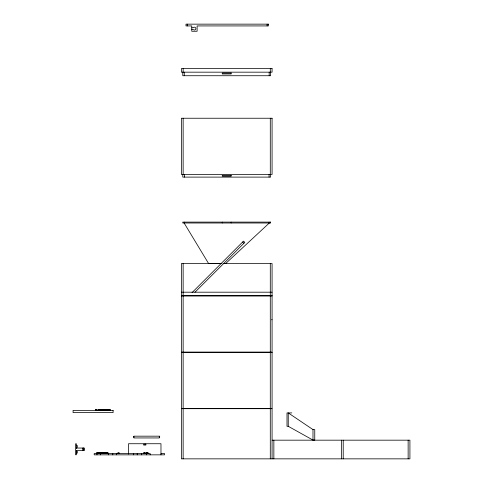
<?xml version="1.0" encoding="UTF-8"?>
<svg xmlns="http://www.w3.org/2000/svg" width="483" height="483" viewBox="0 0 483 483"><rect width="100%" height="100%" fill="white"/><g stroke="black" fill="none" stroke-linecap="round" stroke-linejoin="round"><path stroke-width="0.72" d="M159.305 437.417L159.752 436.704L159.305 436.704M192.035 292.632L243.535 241.126L244.796 242.388L194.927 292.257M269.315 223.001L225.555 263.64L223.351 263.64M191.769 27.839L193.429 27.591A1.425 1.425 0 0 1 195.44 27.591A1.425 1.425 0 0 1 195.44 29.602A1.425 1.425 0 0 1 193.429 29.602L191.769 29.354M221.462 263.555L181.36 263.555L181.36 352.131L272.074 352.131L272.074 263.555L222.959 263.555M221.148 263.64L208.656 263.64L184.114 223.001M181.36 292.191L272.074 292.191M181.36 295.747L272.074 295.747M181.36 295.922L272.074 295.922M271.555 319.758L272.074 319.758M104.726 409.934L106.049 409.934L106.049 410.381M106.363 409.934L106.351 410.381L106.32 409.934L108.717 409.934L108.717 410.381M291.81 412.917L287.005 412.917L287.005 426.302L288.248 426.302L312.984 440.085L314.759 440.085L314.759 429.592L312.984 429.592L288.248 412.917L288.248 426.302M133.918 436.704L133.471 436.704L133.918 437.417M272.074 440.176L409.922 440.176L409.922 458.85L181.36 458.85L181.36 408.69L272.074 408.69L272.074 458.85M76.417 445.507L77.304 445.507L77.304 447.288L76.417 447.288M76.417 448.049L84.338 448.043L84.338 450.536L76.417 450.542M76.417 451.291L77.31 451.291L77.31 453.066L76.423 453.072M100.542 453.072L106.266 453.072L106.272 453.513M106.411 453.513L106.411 453.072L108.15 453.072L108.15 453.513M160.972 453.513L164.534 453.513L164.534 454.847L94.209 454.847L94.209 453.513L150.147 453.513L150.147 454.847M242.635 242.031L243.891 243.287M83.758 448.043L83.758 450.536M83.311 448.043L83.317 450.536M82.738 448.043L82.738 450.536M76.417 448.622L76.411 443.817L75.523 443.823L75.535 454.763L76.423 454.757L76.417 450.452M408.141 440.176L408.141 458.85M343.22 440.176L343.22 458.85M341.445 440.176L341.445 458.85M312.984 429.592L312.984 440.085M273.855 440.176L273.855 458.85M270.649 72.172L270.649 75.728L182.785 75.728L182.785 72.172M270.649 174.441L270.649 177.11L182.785 177.11L182.785 174.441M270.293 68.61L270.293 72.172M270.293 118.238L270.293 174.441M270.293 263.555L270.293 352.131M270.293 352.306L270.293 408.515M270.293 408.69L270.293 458.85M269.182 72.172L269.182 75.728M269.073 174.441L269.073 177.11M269.073 222.108L269.073 223.001M267.111 24.15L267.111 25.931M231.158 222.108L231.158 223.001M222.265 222.108L222.265 223.001M187.265 24.15L187.265 25.931M184.361 174.441L184.361 177.11M184.349 222.108L184.349 223.001M184.252 72.172L184.252 75.728M183.142 68.61L183.142 72.172M183.142 118.238L183.142 174.441M183.142 263.555L183.142 295.747M183.142 295.922L183.142 352.131M183.142 352.306L183.142 408.515M183.142 408.69L183.142 458.85M160.972 454.847L160.972 443.732L128.514 443.732L128.514 454.105M148.184 453.513L148.19 453.072L145.999 453.072L145.999 453.513M148.16 453.072L148.112 453.513M147.985 453.072L148.082 453.513M147.943 453.072L147.895 453.513M147.81 453.072L147.804 453.513M147.695 453.072L147.732 453.513M147.593 453.072L147.677 453.513M147.575 453.072L147.502 453.513M147.448 453.072L147.424 453.513M147.375 453.072L147.339 453.513M147.243 453.072L147.243 453.513M147.08 453.072L147.098 453.513M146.977 453.072L146.989 453.513M146.947 453.072L146.886 453.513L146.826 453.072M146.711 453.072L146.705 453.513M146.609 453.072L146.591 454.847M146.548 453.072L146.5 453.513M146.452 453.072L146.446 453.513M145.353 453.513L145.353 453.072L143.644 453.072L143.644 453.513M145.22 453.072L145.22 453.513M145.142 453.072L145.093 453.513M145.057 453.072L144.966 453.513M144.93 453.072L144.93 453.513M144.791 453.513L144.767 453.072L144.743 453.513M144.562 453.072L144.628 453.513M144.508 453.072L144.532 453.513M144.435 453.072L144.387 453.513M144.326 453.072L144.284 453.513M144.169 453.513L144.182 453.072L144.079 453.513M143.97 453.072L143.97 453.513M143.898 453.072L143.934 453.513M143.849 453.072L143.795 453.513L143.662 453.072M141.676 453.513L141.676 454.847M137.232 453.513L137.232 454.847M133.67 453.513L133.67 454.847M119.265 453.513L119.265 453.072L117.574 453.072L117.574 453.513M119.066 453.072L119.053 453.513M118.981 453.072L118.981 453.513M118.842 453.072L118.842 453.513M118.589 453.072L118.589 453.513M118.389 453.072L118.389 453.513M117.858 453.072L117.846 453.513M116.331 453.513L116.331 454.847M112.774 453.513L112.774 454.847M110.19 409.934L110.239 410.381L110.257 409.934L108.82 409.934L108.832 410.381L108.929 409.934M110.088 409.934L110.1 410.381M109.949 409.934L110.039 410.381M109.919 409.934L109.931 410.381M109.828 409.934L109.774 410.381M109.677 409.934L109.671 410.381M109.581 409.934L109.55 410.381M109.454 409.934L109.526 410.381M109.369 409.934L109.387 410.381L109.297 409.934M109.194 409.934L109.236 410.381M109.128 409.934L109.14 410.381M109.007 409.934L109.037 410.381M108.536 409.934L108.464 410.381M108.415 409.934L108.343 410.381M108.264 409.934L108.27 410.381M108.325 453.513L108.325 454.847M108.156 409.934L108.174 410.381M108.071 409.934L108.071 410.381M108.065 453.072L108.065 453.513M108.005 409.934L108.005 410.381M108.029 453.072L107.969 453.513M107.932 409.934L107.878 410.381M107.848 453.072L107.914 453.513M107.775 409.934L107.775 410.381M107.787 453.072L107.757 453.513M107.679 409.934L107.637 410.381M107.643 453.072L107.697 453.513M107.576 409.934L107.57 410.381M107.546 453.072L107.546 453.513M107.486 409.934L107.48 410.381M107.377 409.934L107.377 410.381M107.401 453.072L107.329 453.513M107.28 409.934L107.286 410.381M107.286 453.072L107.256 453.513L107.172 453.072M107.202 409.934L107.154 410.381M107.111 409.934L107.069 410.381M107.069 453.513L107.051 453.072L107.015 453.513M106.954 409.934L106.972 410.381M106.894 409.934L106.87 410.381M106.924 453.072L106.834 453.513M106.791 409.934L106.731 410.381L106.719 409.934M106.821 453.072L106.791 453.513M106.713 453.072L106.713 453.513M106.568 409.934L106.592 410.381M106.55 453.072L106.598 453.513M106.465 409.934L106.495 410.381M106.435 453.072L106.489 453.513M106.188 453.072L106.188 453.513M106.031 453.072L106.031 453.513L105.964 453.072M105.783 409.934L105.783 410.381M105.674 409.934L105.674 410.381M105.705 453.072L105.705 453.513M105.596 409.934L105.584 410.381M105.56 453.072L105.584 453.513M105.475 409.934L105.433 410.381M105.451 453.072L105.469 453.513M105.36 409.934L105.385 410.381M105.379 453.072L105.36 453.513M105.246 409.934L105.27 410.381M105.294 453.513L105.228 453.072L105.161 453.513M105.131 409.934L105.197 410.381M105.059 409.934L105.022 410.381L105.01 409.934M105.083 453.072L105.077 453.513M104.974 453.072L104.992 453.513M104.871 410.381L104.823 409.934L104.726 410.381M104.853 453.072L104.835 453.513M104.757 453.072L104.787 453.513M104.642 453.072L104.702 453.513M104.569 453.072L104.545 453.513M104.443 410.381L104.443 409.934L103.121 409.934L103.157 410.381M104.443 453.072L104.443 453.513M104.34 453.072L104.316 453.513L104.213 453.072M104.177 409.934L104.177 410.381M104.147 453.072L104.207 453.513M104.068 409.934L104.068 410.381M104.093 453.513L104.026 453.072L103.917 453.513M103.99 409.934L103.996 410.381M103.869 409.934L103.827 410.381M103.887 453.072L103.875 453.513M103.754 409.934L103.779 410.381M103.736 453.072L103.712 453.513L103.658 453.072M103.688 410.381L103.64 409.934L103.525 410.381M103.513 453.072L103.555 453.513M103.501 409.934L103.416 410.381L103.386 409.934M103.428 453.072L103.453 453.513M103.32 453.072L103.326 453.513M103.302 409.934L103.265 410.381M103.265 453.072L103.217 453.513M103.169 453.072L103.121 453.513M103.036 453.072L103.03 453.513M102.933 410.381L102.933 409.934L101.575 409.934L101.575 410.381M102.945 453.072L102.939 453.513M102.891 409.934L102.891 410.381M102.849 453.072L102.897 453.513M102.734 409.934L102.74 410.381M102.638 409.934L102.662 410.381M102.535 409.934L102.595 410.381M102.565 453.072L102.517 453.513L102.481 453.072M102.456 409.934L102.481 410.381M102.366 409.934L102.324 410.381M102.354 453.072L102.318 453.513M102.227 409.934L102.209 410.381L102.124 409.934M102.281 453.072L102.257 453.513M102.148 453.072L102.136 453.513M102.046 409.934L102.07 410.381M102.058 453.072L102.058 453.513M101.979 409.934L101.985 410.381M101.913 453.072L101.925 453.513M101.822 409.934L101.841 410.381M101.895 453.513L101.804 453.072L101.756 453.513M101.75 409.934L101.702 410.381M101.678 409.934L101.617 410.381M101.623 453.513L101.617 453.072L101.545 453.513M101.4 453.072L101.49 453.513M101.303 410.381L101.303 409.934L100.464 409.934L100.464 410.381M101.345 453.072L101.297 453.513L101.249 453.072M101.116 453.072L101.098 453.513M101.038 409.934L101.038 410.381M101.025 453.072L101.05 453.513M100.899 409.934L100.941 410.381M100.911 453.072L100.899 453.513M100.838 409.934L100.838 410.381M100.808 453.072L100.862 453.513M100.784 409.934L100.73 410.381M100.699 453.072L100.748 453.513M100.675 409.934L100.621 410.381M100.627 453.513L100.621 453.072L100.524 454.847M100.573 409.934L100.542 410.381M100.428 453.513L100.428 453.072L96.365 453.072L96.365 453.513M100.216 453.072L100.216 453.513M100.108 453.072L100.108 453.513M100.005 453.072L100.005 453.513M99.921 453.072L99.89 453.513M99.878 453.513L99.782 453.072L99.691 453.513M99.619 453.072L99.589 453.513M99.516 453.072L99.516 453.513M99.383 410.381L99.383 409.934L98.079 409.934L98.079 410.381M99.42 453.072L99.474 453.513M99.329 409.934L99.329 410.381M99.281 453.072L99.311 453.513M99.263 409.934L99.257 410.381M99.22 453.513L99.19 453.072L99.093 453.513M99.166 409.934L99.124 410.381L99.063 409.934M99.051 453.072L99.027 453.513M98.906 409.934L98.912 410.381M98.852 409.934L98.858 410.381M98.749 409.934L98.749 410.381M98.773 453.072L98.773 453.513M98.641 409.934L98.586 410.381M98.665 453.072L98.671 453.513M98.556 409.934L98.484 410.381M98.52 453.513L98.52 453.072L98.429 453.513M98.435 409.934L98.447 410.381M98.333 409.934L98.327 410.381M98.339 453.072L98.315 453.513M98.236 409.934L98.236 410.381M98.254 453.072L98.176 453.513M98.073 453.072L98.097 453.513M98.073 409.934L98.073 410.381M98.007 453.072L97.977 453.513M97.958 453.072L97.874 453.513M97.85 453.072L97.808 453.513M97.687 410.381L97.687 409.934L97.343 410.381M97.741 453.072L97.711 453.513M97.632 453.072L97.644 453.513M97.494 453.072L97.542 453.513M97.391 453.072L97.385 453.513L97.294 453.072M97.198 453.072L97.192 453.513L97.131 453.072M97.035 453.513L97.011 453.072L96.962 454.847M96.896 410.381L96.896 409.934L95.64 409.934L95.652 410.381M96.811 409.934L96.811 410.381M96.848 453.072L96.775 453.513L96.721 453.072M96.648 409.934L96.642 410.381M96.63 453.072L96.63 453.513M96.497 409.934L96.54 410.381M96.437 409.934L96.395 410.381L96.346 409.934M96.189 409.934L96.195 410.381M96.111 409.934L96.069 410.381M96.032 409.934L95.996 410.381M95.936 409.934L95.954 410.381M95.761 409.934L95.821 410.381M95.694 409.934L95.749 410.381M268.385 24.15L185.985 24.15L185.985 25.931L191.769 25.931L191.769 31.262L197.106 31.262L197.106 25.931L268.385 25.931L268.385 24.15M272.074 68.61L181.36 68.61L181.36 72.172L272.074 72.172L272.074 68.61M231.164 73.06L222.271 73.06L222.271 73.947L231.164 73.947L231.164 73.06M272.074 118.238L181.36 118.238L181.36 174.441L272.074 174.441L272.074 118.238M231.164 175.329L222.271 175.329L222.271 176.223L231.164 176.223L231.164 175.329M270.643 222.108L182.779 222.108L182.779 223.001L270.643 223.001L270.643 222.108M272.074 352.306L181.36 352.306L181.36 408.515L272.074 408.515L272.074 352.306M113.1 410.381L73.078 410.381L73.078 412.603L113.1 412.603L113.1 410.381M159.305 436.173L133.918 436.173L133.918 437.948L159.305 437.948L159.305 436.173M145.854 444.179L143.632 444.179L143.632 445.066L145.854 445.066L145.854 444.179M105.831 453.513L105.831 453.072L105.783 453.513M102.722 453.513L102.722 453.072L102.68 453.513M98.882 453.513L98.882 453.072L98.858 453.513"/></g></svg>
